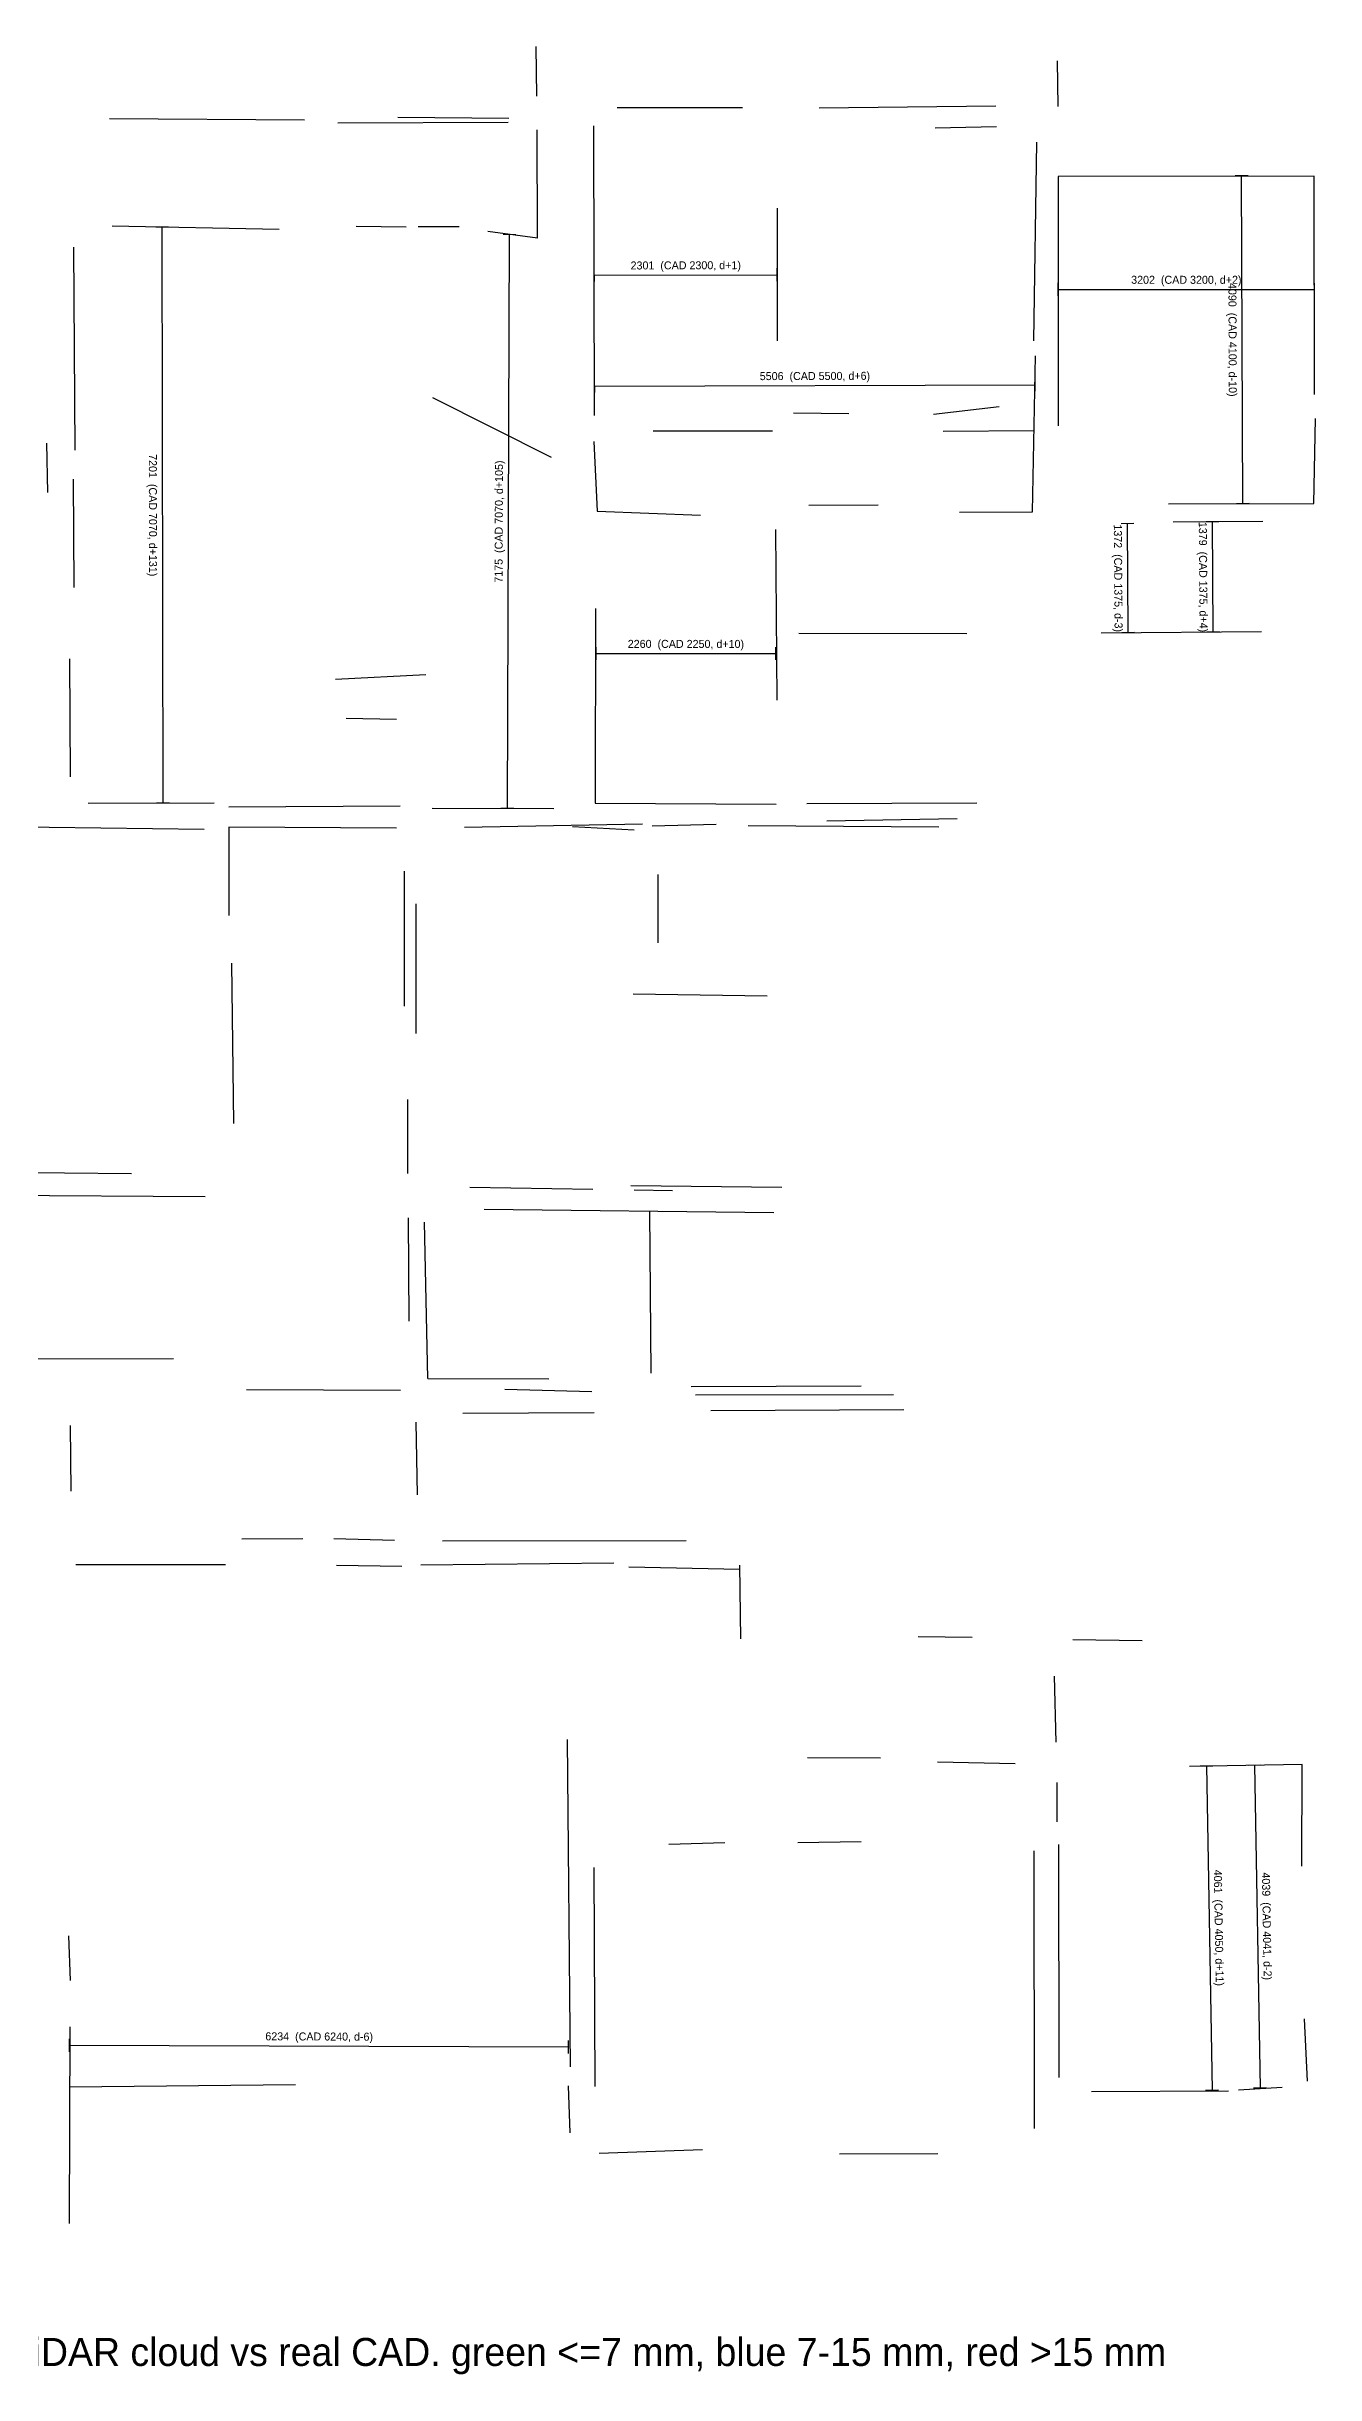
# Model space of a CAD drawing. Header units: metres. Extents: x -20.9 to 16.1, y -15.5 to 13.6.
# Drawn here: x 0.2 to 16.05, y -15.47 to 13.62 of the extents above; entities that cross this region are included whole.
import ezdxf
from ezdxf.enums import TextEntityAlignment as Align

# ---------------------------------------------------------------- set-up
doc = ezdxf.new("R2010")
doc.units = ezdxf.units.M
for name, color, linetype in [('SIM_DIM_BLUE_7_15MM', 5, 'Continuous'), ('SIM_DIM_GREEN_LE7MM', 3, 'Continuous'), ('SIM_DIM_RED_GT15MM', 1, 'Continuous'), ('SIM_NOTE', 1, 'Continuous'), ('SIM_WALL_FACES', 8, 'Continuous')]:
    doc.layers.add(name, color=color, linetype=linetype)

msp = doc.modelspace()

# ---------------------------------------------------------------- linework, layer by layer
at = {"layer": 'SIM_DIM_BLUE_7_15MM'}
for p, q in [((15.213, 12.008), (15.053, 12.007)), ((15.147, 7.911), (15.133, 12.007)), ((15.227, 7.911), (15.067, 7.91)), ((7.067, 5.959), (7.067, 6.119)), ((9.313, 5.958), (9.313, 6.118)), ((7.067, 6.039), (9.313, 6.038)), ((14.613, -7.867), (14.773, -7.865)), ((14.693, -7.866), (14.763, -11.917)), ((14.683, -11.919), (14.843, -11.916))]:
    msp.add_line(p, q, dxfattribs=at)
at = {"layer": 'SIM_DIM_GREEN_LE7MM'}
for p, q in [((7.046, 10.686), (7.045, 10.846)), ((7.046, 10.766), (9.331, 10.773)), ((9.331, 10.693), (9.331, 10.853)), ((12.84, 10.509), (12.84, 10.669)), ((12.84, 10.589), (16.045, 10.588)), ((16.045, 10.508), (16.045, 10.668)), ((7.05, 9.299), (7.049, 9.459)), ((7.05, 9.379), (12.555, 9.395)), ((12.555, 9.315), (12.554, 9.475)), ((13.786, 7.662), (13.626, 7.66)), ((13.716, 6.299), (13.706, 7.661)), ((14.848, 7.684), (14.688, 7.683)), ((14.778, 6.306), (14.768, 7.683)), ((13.796, 6.299), (13.636, 6.298)), ((14.858, 6.307), (14.698, 6.306)), ((15.213, -7.857), (15.373, -7.854)), ((15.293, -7.855), (15.363, -11.889)), ((0.49, -11.438), (0.49, -11.278)), ((6.725, -11.459), (6.725, -11.299)), ((0.49, -11.358), (6.725, -11.379)), ((15.283, -11.89), (15.443, -11.888))]:
    msp.add_line(p, q, dxfattribs=at)
at = {"layer": 'SIM_DIM_RED_GT15MM'}
for p, q in [((1.726, 11.365), (1.566, 11.365)), ((1.657, 4.167), (1.646, 11.365)), ((6.066, 11.273), (5.906, 11.274)), ((5.959, 4.1), (5.986, 11.273)), ((1.737, 4.167), (1.577, 4.167)), ((6.039, 4.1), (5.879, 4.101))]:
    msp.add_line(p, q, dxfattribs=at)
at = {"layer": 'SIM_WALL_FACES'}
for p, q in [((6.329, 13.003), (6.32, 13.624)), ((12.83, 13.447), (12.835, 12.876)), ((8.895, 12.858), (7.329, 12.86)), ((12.063, 12.881), (9.854, 12.855)), ((3.426, 12.704), (0.989, 12.722)), ((5.971, 12.674), (3.84, 12.667)), ((5.976, 12.726), (4.589, 12.736)), ((6.337, 11.23), (6.332, 12.582)), ((7.035, 12.634), (7.045, 9.014)), ((12.07, 12.621), (11.305, 12.606)), ((12.536, 9.948), (12.576, 12.429)), ((12.841, 12.002), (12.839, 8.882)), ((16.039, 12.005), (12.841, 12.002)), ((16.045, 9.275), (16.039, 12.005)), ((3.109, 11.337), (1.023, 11.38)), ((4.696, 11.365), (4.071, 11.375)), ((5.356, 11.369), (4.844, 11.37)), ((9.335, 9.948), (9.335, 11.605)), ((0.54, 11.115), (0.554, 8.58)), ((6.337, 11.23), (5.717, 11.312)), ((12.52, 7.81), (12.556, 9.757)), ((6.512, 8.487), (5.028, 9.233)), ((9.536, 9.045), (10.225, 9.039)), ((11.285, 9.029), (12.103, 9.125)), ((9.27, 8.815), (7.78, 8.818)), ((12.539, 8.823), (11.404, 8.813)), ((16.033, 7.915), (16.055, 8.976)), ((0.219, 8.051), (0.204, 8.666)), ((7.039, 8.689), (7.083, 7.816)), ((0.535, 8.215), (0.543, 6.862)), ((9.727, 7.891), (10.591, 7.896)), ((14.221, 7.908), (16.033, 7.915)), ((7.083, 7.816), (8.373, 7.767)), ((9.328, 5.453), (9.312, 7.587)), ((11.607, 7.804), (12.52, 7.81)), ((15.399, 7.687), (14.279, 7.679)), ((7.06, 6.602), (7.058, 4.168)), ((9.599, 6.291), (11.7, 6.289)), ((13.378, 6.296), (15.38, 6.311)), ((0.488, 5.97), (0.497, 4.497)), ((3.813, 5.718), (4.941, 5.777)), ((4.574, 5.215), (3.946, 5.224)), ((0.722, 4.169), (2.297, 4.17)), ((2.481, 4.123), (4.621, 4.136)), ((5.021, 4.105), (6.538, 4.099)), ((7.058, 4.168), (9.319, 4.155)), ((9.701, 4.162), (11.824, 4.172)), ((2.169, 3.84), (-1.905, 3.892)), ((2.48, 3.867), (2.479, 2.765)), ((4.576, 3.857), (2.48, 3.867)), ((7.646, 3.906), (5.424, 3.865)), ((7.545, 3.831), (6.773, 3.87)), ((8.567, 3.9), (7.769, 3.878)), ((11.349, 3.867), (8.967, 3.883)), ((11.58, 3.971), (9.95, 3.942)), ((4.674, 1.63), (4.674, 3.318)), ((7.842, 2.422), (7.845, 3.276)), ((4.821, 1.287), (4.821, 2.911)), ((2.514, 2.166), (2.536, 0.164)), ((9.205, 1.754), (7.531, 1.779)), ((4.715, -0.461), (4.715, 0.463)), ((-3.956, -0.404), (1.263, -0.463)), ((2.183, -0.751), (-5.975, -0.708)), ((5.489, -0.631), (7.026, -0.656)), ((7.502, -0.613), (9.388, -0.632)), ((7.543, -0.665), (8.023, -0.674)), ((4.734, -2.309), (4.723, -1.016)), ((4.965, -3.024), (4.923, -1.068)), ((9.288, -0.955), (5.669, -0.911)), ((7.754, -2.959), (7.74, -0.936)), ((-0.054, -2.776), (1.786, -2.772)), ((2.701, -3.163), (4.622, -3.171)), ((4.965, -3.024), (6.476, -3.027)), ((5.927, -3.159), (7.014, -3.186)), ((8.254, -3.123), (10.381, -3.117)), ((7.045, -3.453), (5.404, -3.46)), ((8.31, -3.228), (10.785, -3.225)), ((10.912, -3.414), (8.5, -3.428)), ((0.495, -3.611), (0.507, -4.431)), ((4.837, -4.478), (4.82, -3.569)), ((2.642, -5.028), (3.403, -5.024)), ((3.79, -5.022), (4.547, -5.046)), ((5.149, -5.053), (8.195, -5.047)), ((2.438, -5.353), (0.568, -5.351)), ((4.641, -5.375), (3.824, -5.359)), ((7.29, -5.333), (4.878, -5.357)), ((8.863, -5.411), (7.477, -5.38)), ((8.875, -6.278), (8.862, -5.358)), ((11.768, -6.26), (11.093, -6.252)), ((13.892, -6.301), (13.023, -6.291)), ((12.789, -6.744), (12.81, -7.568)), ((6.749, -11.628), (6.709, -7.534)), ((10.623, -7.771), (9.711, -7.766)), ((12.304, -7.842), (11.334, -7.818)), ((15.89, -7.85), (14.481, -7.875)), ((15.884, -9.12), (15.89, -7.85)), ((12.826, -8.072), (12.823, -8.565)), ((7.977, -8.846), (8.677, -8.822)), ((9.59, -8.824), (10.38, -8.809)), ((12.547, -12.399), (12.539, -8.926)), ((12.844, -8.848), (12.85, -11.762)), ((7.041, -9.134), (7.051, -11.871)), ((0.476, -9.991), (0.496, -10.547)), ((15.958, -11.805), (15.919, -11.029)), ((0.492, -11.128), (0.484, -13.587)), ((0.49, -11.877), (3.312, -11.85)), ((6.743, -12.452), (6.722, -11.866)), ((13.256, -11.937), (14.97, -11.927)), ((15.095, -11.915), (15.639, -11.883)), ((7.105, -12.706), (8.396, -12.662)), ((10.11, -12.715), (11.337, -12.71))]:
    msp.add_line(p, q, dxfattribs=at)

# ---------------------------------------------------------------- texts
at = {"layer": 'SIM_DIM_BLUE_7_15MM'}
for s, rotation, p in [('4090  (CAD 4100, d-10)', 270.1997, (15.02, 9.959)), ('2260  (CAD 2250, d+10)', -0.037, (8.19, 6.158)), ('4061  (CAD 4050, d+11)', -88.9994, (14.848, -9.89))]:
    msp.add_text(s, height=0.1, rotation=rotation, dxfattribs=at).set_placement(p, align=Align.MIDDLE_CENTER)
at = {"layer": 'SIM_DIM_GREEN_LE7MM'}
for s, rotation, p in [('2301  (CAD 2300, d+1)', 0.1719, (8.188, 10.89)), ('3202  (CAD 3200, d+2)', -0.0209, (14.442, 10.709)), ('5506  (CAD 5500, d+6)', 0.1719, (9.802, 9.507)), ('1372  (CAD 1375, d-3)', 270.4221, (13.591, 6.979)), ('1379  (CAD 1375, d+4)', 270.4221, (14.653, 6.994)), ('4039  (CAD 4041, d-2)', -88.9994, (15.448, -9.87)), ('6234  (CAD 6240, d-6)', -0.1954, (3.608, -11.248))]:
    msp.add_text(s, height=0.1, rotation=rotation, dxfattribs=at).set_placement(p, align=Align.MIDDLE_CENTER)
at = {"layer": 'SIM_DIM_RED_GT15MM'}
for s, rotation, p in [('7201  (CAD 7070, d+131)', 270.0868, (1.531, 7.766)), ('7175  (CAD 7070, d+105)', 89.784, (5.852, 7.687))]:
    msp.add_text(s, height=0.1, rotation=rotation, dxfattribs=at).set_placement(p, align=Align.MIDDLE_CENTER)
at = {"layer": 'SIM_NOTE'}
msp.add_text('SIMULATED - NOT MEASURED DATA: in-room wall-to-wall distances (mm) from the simulated 3D LiDAR cloud vs real CAD. green <=7 mm, blue 7-15 mm, red >15 mm', height=0.35, dxfattribs=at).set_placement((-20.934, -15.366))

doc.saveas('drawing.dxf')
